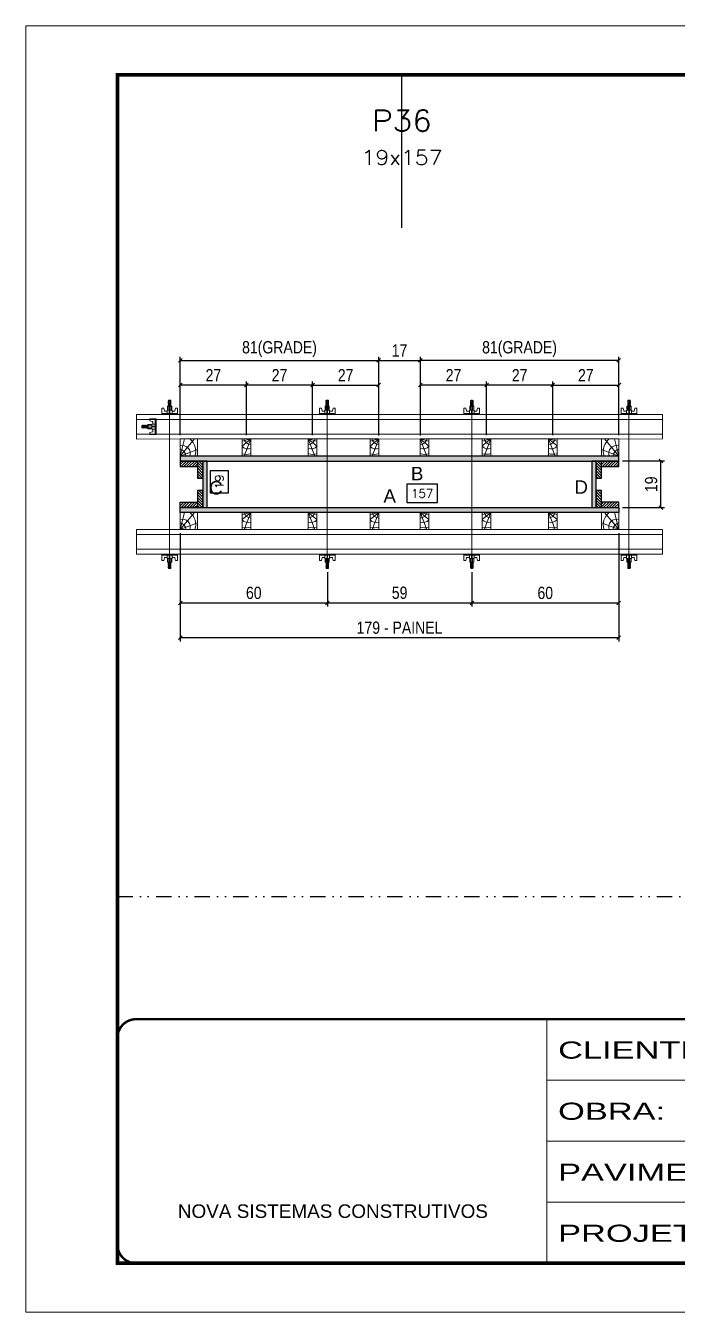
# Model space of a CAD drawing. Extents: x 14400 to 24104, y -21631 to 6985.
# Drawn here: x 14413 to 14946, y -3254 to -2204 of the extents above; entities that cross this region are included whole.
import ezdxf
from ezdxf.enums import TextEntityAlignment as Align

# ---------------------------------------------------------------- set-up
doc = ezdxf.new("R2010")
doc.units = 0
for name, pattern in [('CONTINUO', [0]), ('DASHED', [0.75, 0.5, -0.25]), ('DIVIDE2', [0.625, 0.25, -0.125, 0, -0.125, 0, -0.125]), ('HIDDEN', [0.375, 0.25, -0.125])]:
    doc.linetypes.add(name, pattern=pattern)
for name, color, linetype in [('CHAPA', 1, 'Continuous'), ('COTA', 241, 'Continuous'), ('MEIO_PONT', 93, 'Continuous'), ('Nível', 160, 'Continuous'), ('SARRAFO', 251, 'Continuous'), ('Texto de Titulo', 7, 'Continuous'), ('Texto Qtd Sarr', 242, 'Continuous'), ('TEXTO_GERAL', 7, 'Continuous')]:
    doc.layers.add(name, color=color, linetype=linetype)
for name, color, linetype, lineweight in [('Folhas', 255, 'Continuous', 9), ('Hachura', 251, 'Continuous', 9), ('Madeira', 126, 'Continuous', 18), ('Perfil Metálico', 224, 'Continuous', 18), ('SARRAFO DE PRESSAO', 251, 'DASHED', 9), ('Texto Seção', 7, 'Continuous', 15)]:
    doc.layers.add(name, color=color, linetype=linetype, lineweight=lineweight)
doc.styles.add('ARIAL', font='arial.ttf')
doc.styles.add('COTA TECNICA 2X', font='techl___.ttf', dxfattribs={"height": 10})
doc.styles.add('ROMANS', font='romans.shx')
doc.styles.add('Tecnologia', font='')
doc.styles.get('Tecnologia').set_extended_font_data('Forgotten Futurist')
doc.dimstyles.new('SECAO PILAR', dxfattribs={"dimtxt": 10, "dimasz": 3, "dimexe": 3, "dimexo": 3, "dimgap": 3, "dimtad": 1, "dimdec": 1, "dimlfac": 0.5, "dimzin": 12, "dimdsep": 46, "dimtxsty": 'COTA TECNICA 2X', "dimblk1": 'OBLIQUE', "dimblk2": 'OBLIQUE', "dimsah": 1, "dimcen": 0.9, "dimclrd": 256, "dimclre": 256, "dimclrt": 256, "dimadec": 1, "dimazin": 3, "dimtfac": 1, "dimtdec": 1, "dimtmove": 0, "dimatfit": 3, "dimfxl": 1, "dimtolj": 1, "dimtzin": 12, "dimarcsym": 0})
doc.dimstyles.new('SECÇÃO 2', dxfattribs={"dimtxt": 7, "dimasz": 6, "dimexe": 0.18, "dimexo": 2, "dimgap": -4, "dimtad": 3, "dimdec": 1, "dimlfac": 0.5, "dimzin": 12, "dimdsep": 46, "dimtxsty": 'ROMANS', "dimblk": 'ARCHTICK', "dimcen": 0.09, "dimse1": 1, "dimse2": 1, "dimsd1": 1, "dimsd2": 1, "dimclrd": 180, "dimclre": 5, "dimclrt": 1, "dimadec": 0, "dimazin": 3, "dimtfac": 1, "dimtdec": 1, "dimtofl": 0, "dimtmove": 0, "dimatfit": 3, "dimldrblk": 'ARCHTICK', "dimfxl": 1, "dimtolj": 1, "dimtzin": 0, "dimarcsym": 0})
pattern_1 = [(225, (5415.7353, -25488.5337), (1.12253202, -1.12253202), [])]

# ---------------------------------------------------------------- blocks, each defined once
blk = doc.blocks.new('9999999999')
at = {"color": 30, "linetype": 'CONTINUO'}
for p, q in [((98564.6, 34230.2), (98564.6, 34429.4)), ((98564.6, 34379.6), (99584, 34379.6)), ((98564.6, 34329.8), (99488, 34329.8)), ((98564.6, 34280), (99488, 34280))]:
    blk.add_line(p, q, dxfattribs=at)
at = {"color": 30, "linetype": 'CONTINUO', "const_width": 2}
blk.add_lwpolyline([(99584, 34230.2), (99584, 34414.4, 0.414214), (99569, 34429.4), (98229, 34429.4, 0.414214), (98214, 34414.4), (98214, 34245.2, 0.414214), (98229, 34230.2), (99584, 34230.2)], format="xyb", dxfattribs=at)
at = {"layer": 'Folhas'}
blk.add_lwpolyline([(98139, 34190.2), (99624, 34190.2), (99624, 35240.2), (98139, 35240.2)], close=True, dxfattribs=at)
at = {"layer": 'Folhas', "color": 30, "const_width": 3}
blk.add_lwpolyline([(98214, 34230.2), (99584, 34230.2), (99584, 35200.2), (98214, 35200.2)], close=True, dxfattribs=at)
at = {"color": 7, "linetype": 'Continuous', "ltscale": 5, "style": 'ARIAL'}
blk.add_text('NOVA SISTEMAS CONSTRUTIVOS', height=11.059, dxfattribs=at).set_placement((98263.2, 34267.2))
at = {"layer": 'Folhas', "color": 7, "style": 'Tecnologia', "width": 1.5}
for s, p in [('CLIENTE:', (98573.7, 34397.2)), ('OBRA:', (98573.7, 34347.3)), ('PAVIMENTO:', (98573.7, 34297.5)), ('PROJETO:', (98573.7, 34247.7))]:
    blk.add_text(s, height=14, dxfattribs=at).set_placement(p)
blk = doc.blocks.new('*D1389')
at = {"layer": 'COTA', "color": 180, "lineweight": -2, "transparency": 16777216}
for p, q in [((14579.1, -2567.1), (14564.1, -2567.1)), ((14564.1, -2567.1), (14564.1, -2585.1)), ((14579.1, -2585.1), (14579.1, -2567.1)), ((14564.1, -2585.1), (14579.1, -2585.1))]:
    blk.add_line(p, q, dxfattribs=at)
at = {"layer": 'Defpoints', "color": 0, "transparency": 16777216}
for p in [(14579, -2559.1), (14579, -2597.1), (14583.1, -2597.1)]:
    blk.add_point(p, dxfattribs=at)
at = {"layer": 'COTA', "color": 1, "transparency": 16777216, "insert": (14571.6, -2576.1), "char_height": 7, "attachment_point": 5, "rotation": 90, "style": 'ROMANS'}
blk.add_mtext('\\A1;19', dxfattribs=at)
blk = doc.blocks.new('_ArchTick')
at = {"color": 0, "linetype": 'ByBlock', "const_width": 0.15}
blk.add_lwpolyline([(-0.5, -0.5), (0.5, 0.5)], dxfattribs=at)
blk = doc.blocks.new('*D1390')
at = {"layer": 'COTA', "color": 180, "lineweight": -2, "transparency": 16777216}
for p, q in [((14749.7, -2578.1), (14724.7, -2578.1)), ((14724.7, -2578.1), (14724.7, -2593.1)), ((14749.7, -2593.1), (14749.7, -2578.1)), ((14724.7, -2593.1), (14749.7, -2593.1))]:
    blk.add_line(p, q, dxfattribs=at)
at = {"layer": 'Defpoints', "color": 0, "transparency": 16777216}
for p in [(14561.7, -2597.1), (14875.7, -2597.1), (14875.7, -2597.1)]:
    blk.add_point(p, dxfattribs=at)
at = {"layer": 'COTA', "color": 1, "transparency": 16777216, "insert": (14737.2, -2585.6), "char_height": 7, "attachment_point": 5, "style": 'ROMANS'}
blk.add_mtext('\\A1;157', dxfattribs=at)
blk = doc.blocks.new('_Oblique')
at = {"color": 0, "linetype": 'ByBlock', "lineweight": -2}
blk.add_line((-0.5, -0.5), (0.5, 0.5), dxfattribs=at)
blk = doc.blocks.new('*D1391')
at = {"layer": 'COTA', "lineweight": -2, "transparency": 16777216}
for p, q in [((14539.7, -2618.1), (14539.7, -2706.3)), ((14897.7, -2618.1), (14897.7, -2706.3)), ((14539.7, -2703.3), (14897.7, -2703.3))]:
    blk.add_line(p, q, dxfattribs=at)
at = {"layer": 'Defpoints', "color": 0, "transparency": 16777216}
for p in [(14539.7, -2615.1), (14897.7, -2615.1), (14897.7, -2703.3)]:
    blk.add_point(p, dxfattribs=at)
at = {"layer": 'COTA', "lineweight": -2, "transparency": 16777216, "xscale": 3, "yscale": 3, "zscale": 3, "rotation": 180}
blk.add_blockref('_Oblique', (14539.7, -2703.3), dxfattribs=at)
at = {"layer": 'COTA', "lineweight": -2, "transparency": 16777216, "xscale": 3, "yscale": 3, "zscale": 3}
blk.add_blockref('_Oblique', (14897.7, -2703.3), dxfattribs=at)
at = {"layer": 'COTA', "transparency": 16777216, "insert": (14718.7, -2695.2), "char_height": 10, "attachment_point": 5, "style": 'COTA TECNICA 2X'}
blk.add_mtext('\\A1;179 - PAINEL', dxfattribs=at)
blk = doc.blocks.new('*D1392')
at = {"layer": 'COTA', "lineweight": -2, "transparency": 16777216}
for p, q in [((14539.7, -2618.1), (14539.7, -2677.9)), ((14659.8, -2649.9), (14659.8, -2677.9)), ((14539.7, -2674.9), (14659.8, -2674.9))]:
    blk.add_line(p, q, dxfattribs=at)
at = {"layer": 'Defpoints', "color": 0, "transparency": 16777216}
for p in [(14539.7, -2615.1), (14659.8, -2646.9), (14659.8, -2674.9)]:
    blk.add_point(p, dxfattribs=at)
at = {"layer": 'COTA', "lineweight": -2, "transparency": 16777216, "xscale": 3, "yscale": 3, "zscale": 3, "rotation": 180}
blk.add_blockref('_Oblique', (14539.7, -2674.9), dxfattribs=at)
at = {"layer": 'COTA', "lineweight": -2, "transparency": 16777216, "xscale": 3, "yscale": 3, "zscale": 3}
blk.add_blockref('_Oblique', (14659.8, -2674.9), dxfattribs=at)
at = {"layer": 'COTA', "transparency": 16777216, "insert": (14599.7, -2666.8), "char_height": 10, "attachment_point": 5, "style": 'COTA TECNICA 2X'}
blk.add_mtext('\\A1;60', dxfattribs=at)
blk = doc.blocks.new('*D1393')
at = {"layer": 'COTA', "lineweight": -2, "transparency": 16777216}
for p, q in [((14897.7, -2618.1), (14897.7, -2677.9)), ((14777.8, -2649.9), (14777.8, -2677.9)), ((14777.8, -2674.9), (14897.7, -2674.9))]:
    blk.add_line(p, q, dxfattribs=at)
at = {"layer": 'Defpoints', "color": 0, "transparency": 16777216}
for p in [(14897.7, -2615.1), (14777.8, -2646.9), (14897.7, -2674.9)]:
    blk.add_point(p, dxfattribs=at)
at = {"layer": 'COTA', "lineweight": -2, "transparency": 16777216, "xscale": 3, "yscale": 3, "zscale": 3, "rotation": 180}
blk.add_blockref('_Oblique', (14777.8, -2674.9), dxfattribs=at)
at = {"layer": 'COTA', "lineweight": -2, "transparency": 16777216, "xscale": 3, "yscale": 3, "zscale": 3}
blk.add_blockref('_Oblique', (14897.7, -2674.9), dxfattribs=at)
at = {"layer": 'COTA', "transparency": 16777216, "insert": (14837.7, -2666.8), "char_height": 10, "attachment_point": 5, "style": 'COTA TECNICA 2X'}
blk.add_mtext('\\A1;60', dxfattribs=at)
blk = doc.blocks.new('C')
at = {"layer": 'Hachura', "color": 0}
for p, q in [((0, 3.22), (0, -3.22)), ((0.45, 3.22), (0, 3.22)), ((0.46, 3.16), (0, 3.16)), ((0.46, 3.05), (0, 3.05)), ((0.46, 2.88), (0, 2.88)), ((0, 2.75), (0, -1.16)), ((0.46, 2.65), (0, 2.65)), ((0.46, 2.23), (0, 2.23)), ((0.46, 1.51), (0, 1.51)), ((0.39, 0.49), (0.17, 0.49)), ((0.45, -3.23), (0.45, 3.22)), ((0.45, 3.22), (2.58, 3.22)), ((1.74, 0.97), (0.45, 0.97)), ((1.45, 0.1), (0.45, 0.1)), ((1.35, 1.94), (1.35, 0.96)), ((2.58, 2.39), (1.47, 2.09)), ((1.74, -0.97), (1.74, 0.97)), ((1.74, 0.97), (1.74, 0.84)), ((1.74, 0.97), (1.74, 0.84)), ((1.74, 0.84), (3.35, 0.84)), ((3.35, 0.45), (1.74, 0.45)), ((2.58, 3.22), (2.58, 2.39)), ((3.32, 0.84), (3.32, -0.84)), ((3.35, 0.84), (3.35, -0.84)), ((3.68, 0.45), (3.35, 0.45)), ((3.84, -0.52), (3.35, 0.45)), ((3.35, 0.06), (3.67, -0.57)), ((3.68, 0.45), (4.16, -0.52)), ((3.72, 0.5), (4.25, -0.57)), ((4.37, -0.55), (3.83, 0.53)), ((4.15, 0.45), (3.93, 0.45)), ((4.42, -0.52), (3.93, 0.45)), ((4.15, 0.45), (4.26, 0.45)), ((4.26, 0.45), (4.74, -0.52)), ((4.3, 0.5), (4.83, -0.57)), ((4.95, -0.55), (4.41, 0.53)), ((4.51, 0.45), (4.84, 0.45)), ((5, -0.52), (4.51, 0.45)), ((4.84, 0.45), (5.32, -0.52)), ((4.88, 0.5), (5.41, -0.57)), ((5.53, -0.55), (4.99, 0.53)), ((5.58, -0.52), (5.09, 0.45)), ((5.42, 0.45), (5.09, 0.45)), ((5.58, -0.52), (5.09, 0.45)), ((5.42, 0.45), (5.74, -0.19)), ((5.46, 0.5), (5.74, -0.07)), ((5.74, 0.19), (5.57, 0.53)), ((5.74, 0.32), (5.68, 0.45)), ((5.68, 0.45), (5.74, 0.45)), ((5.74, 0.45), (5.9, 0.29)), ((5.74, 0.45), (5.74, -0.52)), ((5.9, -0.36), (5.9, 0.29)), ((0.45, 0), (0, 0)), ((0.46, -1.52), (0, -1.52)), ((0.46, -2.23), (0, -2.23)), ((0.46, -2.65), (0, -2.65)), ((0.46, -2.88), (0, -2.88)), ((0.46, -3.05), (0, -3.05)), ((0.46, -3.16), (0, -3.16)), ((0, -3.22), (2.57, -3.22)), ((0.08, -0.48), (0.29, -0.48)), ((0.29, -0.48), (0.4, -0.48)), ((0.45, 0), (0.45, -0.97)), ((0.45, -0.16), (1.45, -0.16)), ((0.45, -0.65), (0.45, -0.32)), ((0.45, -3.23), (0.45, -0.65)), ((0.45, -0.97), (1.74, -0.97)), ((1.35, -1.94), (1.35, -0.97)), ((2.58, -2.39), (1.47, -2.1)), ((3.35, -0.32), (1.74, -0.32)), ((3.35, -0.84), (1.74, -0.84)), ((2.58, -3.23), (2.58, -2.39)), ((3.35, -0.07), (3.58, -0.52)), ((3.35, -0.52), (3.58, -0.52)), ((3.84, -0.52), (4.16, -0.52)), ((4.42, -0.52), (4.74, -0.52)), ((4.63, -0.52), (4.74, -0.52)), ((5, -0.52), (5.32, -0.52)), ((5.58, -0.52), (5.74, -0.52)), ((5.74, -0.52), (5.9, -0.36)), ((5.74, -0.52), (5.74, -0.52))]:
    blk.add_line(p, q, dxfattribs=at)
for centre, radius, start, end in [((1.52, 1.94), 0.161, 104.7436, 180), ((1.44, -0.03), 0.129, 272.695, 87.305), ((3.81, 0.39), 0.143, 25.5688, 154.4312), ((4.39, 0.39), 0.143, 25.5688, 154.4312), ((4.97, 0.39), 0.143, 25.5688, 154.4312), ((5.55, 0.39), 0.143, 25.5688, 154.4312), ((0.17, -0.37), 0.174, 221.744, 317.8592), ((1.52, -1.94), 0.161, 180, 255.2564), ((3.71, -0.4), 0.174, 222.1408, 318.256), ((4.29, -0.4), 0.174, 222.1408, 318.256), ((4.87, -0.4), 0.174, 222.1408, 318.256), ((5.45, -0.4), 0.174, 222.1408, 318.256), ((5.61, -0.4), 0.174, 317.8592, 318.256)]:
    blk.add_arc(centre, radius, start, end, dxfattribs=at)
blk = doc.blocks.new('*D1383')
at = {"layer": 'COTA', "lineweight": -2, "transparency": 16777216}
for p, q in [((14659.8, -2649.9), (14659.8, -2677.9)), ((14777.8, -2649.9), (14777.8, -2677.9)), ((14659.8, -2674.9), (14777.8, -2674.9))]:
    blk.add_line(p, q, dxfattribs=at)
at = {"layer": 'Defpoints', "color": 0, "transparency": 16777216}
for p in [(14659.8, -2646.9), (14777.8, -2646.9), (14777.8, -2674.9)]:
    blk.add_point(p, dxfattribs=at)
at = {"layer": 'COTA', "lineweight": -2, "transparency": 16777216, "xscale": 3, "yscale": 3, "zscale": 3, "rotation": 180}
blk.add_blockref('_Oblique', (14659.8, -2674.9), dxfattribs=at)
at = {"layer": 'COTA', "lineweight": -2, "transparency": 16777216, "xscale": 3, "yscale": 3, "zscale": 3}
blk.add_blockref('_Oblique', (14777.8, -2674.9), dxfattribs=at)
at = {"layer": 'COTA', "transparency": 16777216, "insert": (14718.8, -2666.7), "char_height": 10, "attachment_point": 5, "style": 'COTA TECNICA 2X'}
blk.add_mtext('\\A1;59', dxfattribs=at)
blk = doc.blocks.new('*D1384')
at = {"layer": 'COTA', "lineweight": -2, "transparency": 16777216}
for p, q in [((14735.7, -2538.1), (14735.7, -2474)), ((14897.7, -2477), (14735.7, -2477)), ((14897.7, -2538.1), (14897.7, -2474))]:
    blk.add_line(p, q, dxfattribs=at)
at = {"layer": 'Defpoints', "color": 0, "transparency": 16777216}
for p in [(14735.7, -2477), (14735.7, -2541.1), (14897.7, -2541.1)]:
    blk.add_point(p, dxfattribs=at)
at = {"layer": 'COTA', "lineweight": -2, "transparency": 16777216, "xscale": 3, "yscale": 3, "zscale": 3, "rotation": 180}
blk.add_blockref('_Oblique', (14735.7, -2477), dxfattribs=at)
at = {"layer": 'COTA', "lineweight": -2, "transparency": 16777216, "xscale": 3, "yscale": 3, "zscale": 3}
blk.add_blockref('_Oblique', (14897.7, -2477), dxfattribs=at)
at = {"layer": 'COTA', "transparency": 16777216, "insert": (14816.7, -2467.8), "char_height": 10, "attachment_point": 5, "style": 'COTA TECNICA 2X'}
blk.add_mtext('\\A1;81(GRADE)', dxfattribs=at)
blk = doc.blocks.new('*D1385')
at = {"layer": 'COTA', "lineweight": -2, "transparency": 16777216}
for p, q in [((14900.7, -2559.1), (14935.2, -2559.1)), ((14932.2, -2597.1), (14932.2, -2559.1)), ((14900.7, -2597.1), (14935.2, -2597.1))]:
    blk.add_line(p, q, dxfattribs=at)
at = {"layer": 'Defpoints', "color": 0, "transparency": 16777216}
for p in [(14897.7, -2559.1), (14932.2, -2559.1), (14897.7, -2597.1)]:
    blk.add_point(p, dxfattribs=at)
at = {"layer": 'COTA', "lineweight": -2, "transparency": 16777216, "xscale": 3, "yscale": 3, "zscale": 3}
for p, rotation in [((14932.2, -2559.1), 90), ((14932.2, -2597.1), 270)]:
    blk.add_blockref('_Oblique', p, dxfattribs=dict(at, rotation=rotation))
at = {"layer": 'COTA', "transparency": 16777216, "insert": (14924.2, -2578.1), "char_height": 10, "attachment_point": 5, "rotation": 90, "style": 'COTA TECNICA 2X'}
blk.add_mtext('\\A1;19', dxfattribs=at)
blk = doc.blocks.new('PONTALETE')
at = {"layer": 'Madeira'}
for q in [(2.71, 7), (7, 5.76), (7, 1.74)]:
    blk.add_line((0, 0), q, dxfattribs=at)
blk.add_lwpolyline([(0, 0), (7, 0), (7, 7), (0, 7)], close=True, dxfattribs=at)
for centre, radius, start, end in [((2.04, 0.06), 6.23, 37.2818, 109.0913), ((1.09, 0.9), 3.19, 343.603, 109.9847), ((-0.21, -0.78), 3.09, 14.6322, 86.0383)]:
    blk.add_arc(centre, radius, start, end, dxfattribs=at)
blk = doc.blocks.new('titulo1')
at = {"layer": 'Defpoints', "color": 252, "linetype": 'HIDDEN', "ltscale": 2}
blk.add_line((0, 0), (0, 125), dxfattribs=at)
at = {"layer": 'Defpoints', "style": 'ROMANS', "oblique": 15}
blk.add_attdef('FOLHA', text='', height=10, dxfattribs=at).set_placement((0, 15.6), align=Align.MIDDLE_CENTER)
at = {"layer": 'Texto Qtd Sarr', "color": 3, "style": 'ROMANS', "oblique": 15}
for tag, height, p in [('TITULO', 17, (0, 71.4)), ('SEÇÃO', 12, (0, 41.5))]:
    blk.add_attdef(tag, text='', height=height, dxfattribs=at).set_placement(p, align=Align.MIDDLE_CENTER)
blk = doc.blocks.new('MEIO PONTALETE')
at = {"layer": 'Madeira'}
for q in [(2.71, 7), (3.5, 2.88), (3.5, 0.87)]:
    blk.add_line((0, 0), q, dxfattribs=at)
blk.add_lwpolyline([(0, 0), (3.5, 0), (3.5, 7), (0, 7)], close=True, dxfattribs=at)
for centre, radius, start, end in [((2.04, 0.06), 6.23, 76.4499, 109.0913), ((1.09, 0.9), 3.19, 40.9063, 109.9847), ((-0.21, -0.78), 3.09, 14.6322, 86.0383)]:
    blk.add_arc(centre, radius, start, end, dxfattribs=at)
blk = doc.blocks.new('*D1386')
at = {"layer": 'COTA', "lineweight": -2, "transparency": 16777216}
for p, q in [((14593.7, -2538.1), (14593.7, -2494.2)), ((14647.7, -2497.2), (14593.7, -2497.2)), ((14647.7, -2538.1), (14647.7, -2494.2))]:
    blk.add_line(p, q, dxfattribs=at)
at = {"layer": 'Defpoints', "color": 0, "transparency": 16777216}
for p in [(14593.7, -2497.2), (14593.7, -2541.1), (14647.7, -2541.1)]:
    blk.add_point(p, dxfattribs=at)
at = {"layer": 'COTA', "lineweight": -2, "transparency": 16777216, "xscale": 3, "yscale": 3, "zscale": 3, "rotation": 180}
blk.add_blockref('_Oblique', (14593.7, -2497.2), dxfattribs=at)
at = {"layer": 'COTA', "lineweight": -2, "transparency": 16777216, "xscale": 3, "yscale": 3, "zscale": 3}
blk.add_blockref('_Oblique', (14647.7, -2497.2), dxfattribs=at)
at = {"layer": 'COTA', "transparency": 16777216, "insert": (14620.7, -2489.1), "char_height": 10, "attachment_point": 5, "style": 'COTA TECNICA 2X'}
blk.add_mtext('\\A1;27', dxfattribs=at)
blk = doc.blocks.new('*D1387')
at = {"layer": 'COTA', "lineweight": -2, "transparency": 16777216}
for p, q in [((14539.7, -2538.1), (14539.7, -2494.2)), ((14593.7, -2497.2), (14539.7, -2497.2)), ((14593.7, -2538.1), (14593.7, -2494.2))]:
    blk.add_line(p, q, dxfattribs=at)
at = {"layer": 'Defpoints', "color": 0, "transparency": 16777216}
for p in [(14539.7, -2497.2), (14539.7, -2541.1), (14593.7, -2541.1)]:
    blk.add_point(p, dxfattribs=at)
at = {"layer": 'COTA', "lineweight": -2, "transparency": 16777216, "xscale": 3, "yscale": 3, "zscale": 3, "rotation": 180}
blk.add_blockref('_Oblique', (14539.7, -2497.2), dxfattribs=at)
at = {"layer": 'COTA', "lineweight": -2, "transparency": 16777216, "xscale": 3, "yscale": 3, "zscale": 3}
blk.add_blockref('_Oblique', (14593.7, -2497.2), dxfattribs=at)
at = {"layer": 'COTA', "transparency": 16777216, "insert": (14566.7, -2489.1), "char_height": 10, "attachment_point": 5, "style": 'COTA TECNICA 2X'}
blk.add_mtext('\\A1;27', dxfattribs=at)
blk = doc.blocks.new('*D1388')
at = {"layer": 'COTA', "lineweight": -2, "transparency": 16777216}
for p, q in [((14539.7, -2538.1), (14539.7, -2474)), ((14539.7, -2477), (14701.7, -2477)), ((14701.7, -2538.1), (14701.7, -2474))]:
    blk.add_line(p, q, dxfattribs=at)
at = {"layer": 'Defpoints', "color": 0, "transparency": 16777216}
for p in [(14701.7, -2477), (14539.7, -2541.1), (14701.7, -2541.1)]:
    blk.add_point(p, dxfattribs=at)
at = {"layer": 'COTA', "lineweight": -2, "transparency": 16777216, "xscale": 3, "yscale": 3, "zscale": 3, "rotation": 180}
blk.add_blockref('_Oblique', (14539.7, -2477), dxfattribs=at)
at = {"layer": 'COTA', "lineweight": -2, "transparency": 16777216, "xscale": 3, "yscale": 3, "zscale": 3}
blk.add_blockref('_Oblique', (14701.7, -2477), dxfattribs=at)
at = {"layer": 'COTA', "transparency": 16777216, "insert": (14620.7, -2467.8), "char_height": 10, "attachment_point": 5, "style": 'COTA TECNICA 2X'}
blk.add_mtext('\\A1;81(GRADE)', dxfattribs=at)
blk = doc.blocks.new('*D1410')
at = {"layer": 'COTA', "lineweight": -2, "transparency": 16777216}
for p, q in [((14701.7, -2538.1), (14701.7, -2474)), ((14701.7, -2477), (14735.7, -2477)), ((14735.7, -2538.2), (14735.7, -2474))]:
    blk.add_line(p, q, dxfattribs=at)
at = {"layer": 'Defpoints', "color": 0, "transparency": 16777216}
for p in [(14735.7, -2477), (14701.7, -2541.1), (14735.7, -2541.2)]:
    blk.add_point(p, dxfattribs=at)
at = {"layer": 'COTA', "lineweight": -2, "transparency": 16777216, "xscale": 3, "yscale": 3, "zscale": 3, "rotation": 180}
blk.add_blockref('_Oblique', (14701.7, -2477), dxfattribs=at)
at = {"layer": 'COTA', "lineweight": -2, "transparency": 16777216, "xscale": 3, "yscale": 3, "zscale": 3}
blk.add_blockref('_Oblique', (14735.7, -2477), dxfattribs=at)
at = {"layer": 'COTA', "transparency": 16777216, "insert": (14718.7, -2468.9), "char_height": 10, "attachment_point": 5, "style": 'COTA TECNICA 2X'}
blk.add_mtext('\\A1;17', dxfattribs=at)
blk = doc.blocks.new('*D1411')
at = {"layer": 'COTA', "lineweight": -2, "transparency": 16777216}
for p, q in [((14647.7, -2538.1), (14647.7, -2494.2)), ((14647.7, -2497.2), (14701.7, -2497.2)), ((14701.7, -2538.2), (14701.7, -2494.2))]:
    blk.add_line(p, q, dxfattribs=at)
at = {"layer": 'Defpoints', "color": 0, "transparency": 16777216}
for p in [(14701.7, -2497.2), (14647.7, -2541.1), (14701.7, -2541.2)]:
    blk.add_point(p, dxfattribs=at)
at = {"layer": 'COTA', "lineweight": -2, "transparency": 16777216, "xscale": 3, "yscale": 3, "zscale": 3, "rotation": 180}
blk.add_blockref('_Oblique', (14647.7, -2497.2), dxfattribs=at)
at = {"layer": 'COTA', "lineweight": -2, "transparency": 16777216, "xscale": 3, "yscale": 3, "zscale": 3}
blk.add_blockref('_Oblique', (14701.7, -2497.2), dxfattribs=at)
at = {"layer": 'COTA', "transparency": 16777216, "insert": (14674.7, -2489.1), "char_height": 10, "attachment_point": 5, "style": 'COTA TECNICA 2X'}
blk.add_mtext('\\A1;27', dxfattribs=at)
blk = doc.blocks.new('*D1394')
at = {"layer": 'COTA', "lineweight": -2, "transparency": 16777216}
for p, q in [((14789.8, -2538.1), (14789.8, -2494.2)), ((14843.8, -2497.2), (14789.8, -2497.2)), ((14843.8, -2538.1), (14843.8, -2494.2))]:
    blk.add_line(p, q, dxfattribs=at)
at = {"layer": 'Defpoints', "color": 0, "transparency": 16777216}
for p in [(14789.8, -2497.2), (14789.8, -2541.1), (14843.8, -2541.1)]:
    blk.add_point(p, dxfattribs=at)
at = {"layer": 'COTA', "lineweight": -2, "transparency": 16777216, "xscale": 3, "yscale": 3, "zscale": 3, "rotation": 180}
blk.add_blockref('_Oblique', (14789.8, -2497.2), dxfattribs=at)
at = {"layer": 'COTA', "lineweight": -2, "transparency": 16777216, "xscale": 3, "yscale": 3, "zscale": 3}
blk.add_blockref('_Oblique', (14843.8, -2497.2), dxfattribs=at)
at = {"layer": 'COTA', "transparency": 16777216, "insert": (14816.8, -2489.1), "char_height": 10, "attachment_point": 5, "style": 'COTA TECNICA 2X'}
blk.add_mtext('\\A1;27', dxfattribs=at)
blk = doc.blocks.new('*D1395')
at = {"layer": 'COTA', "lineweight": -2, "transparency": 16777216}
for p, q in [((14735.8, -2538.1), (14735.8, -2494.2)), ((14789.8, -2497.2), (14735.8, -2497.2)), ((14789.8, -2538.1), (14789.8, -2494.2))]:
    blk.add_line(p, q, dxfattribs=at)
at = {"layer": 'Defpoints', "color": 0, "transparency": 16777216}
for p in [(14735.8, -2497.2), (14735.8, -2541.1), (14789.8, -2541.1)]:
    blk.add_point(p, dxfattribs=at)
at = {"layer": 'COTA', "lineweight": -2, "transparency": 16777216, "xscale": 3, "yscale": 3, "zscale": 3, "rotation": 180}
blk.add_blockref('_Oblique', (14735.8, -2497.2), dxfattribs=at)
at = {"layer": 'COTA', "lineweight": -2, "transparency": 16777216, "xscale": 3, "yscale": 3, "zscale": 3}
blk.add_blockref('_Oblique', (14789.8, -2497.2), dxfattribs=at)
at = {"layer": 'COTA', "transparency": 16777216, "insert": (14762.8, -2489.1), "char_height": 10, "attachment_point": 5, "style": 'COTA TECNICA 2X'}
blk.add_mtext('\\A1;27', dxfattribs=at)
blk = doc.blocks.new('*D1412')
at = {"layer": 'COTA', "lineweight": -2, "transparency": 16777216}
for p, q in [((14843.8, -2538.1), (14843.8, -2494.2)), ((14843.8, -2497.2), (14897.8, -2497.2)), ((14897.8, -2538.1), (14897.8, -2494.2))]:
    blk.add_line(p, q, dxfattribs=at)
at = {"layer": 'Defpoints', "color": 0, "transparency": 16777216}
for p in [(14897.8, -2497.2), (14843.8, -2541.1), (14897.8, -2541.1)]:
    blk.add_point(p, dxfattribs=at)
at = {"layer": 'COTA', "lineweight": -2, "transparency": 16777216, "xscale": 3, "yscale": 3, "zscale": 3, "rotation": 180}
blk.add_blockref('_Oblique', (14843.8, -2497.2), dxfattribs=at)
at = {"layer": 'COTA', "lineweight": -2, "transparency": 16777216, "xscale": 3, "yscale": 3, "zscale": 3}
blk.add_blockref('_Oblique', (14897.8, -2497.2), dxfattribs=at)
at = {"layer": 'COTA', "transparency": 16777216, "insert": (14870.8, -2489.1), "char_height": 10, "attachment_point": 5, "style": 'COTA TECNICA 2X'}
blk.add_mtext('\\A1;27', dxfattribs=at)

msp = doc.modelspace()

# ---------------------------------------------------------------- hatches: boundary and pattern name
at = {"layer": 'Hachura'}
h = msp.add_hatch(color=256, dxfattribs=at)
h.dxf.hatch_style = 1
h.paths.add_polyline_path([(14897.69, -2559.13), (14897.69, -2555.13), (14539.69, -2555.13), (14539.69, -2559.13)])
h = msp.add_hatch(dxfattribs=at)
h.set_pattern_fill('ANSI31', color=256, scale=0.5, angle=180, style=0)
h.set_pattern_definition(pattern_1)
h.paths.add_polyline_path([(14553.69, -2559.13), (14553.69, -2563.53), (14539.69, -2563.53), (14539.69, -2559.13)])
h = msp.add_hatch(dxfattribs=at)
h.set_pattern_fill('ANSI31', color=256, scale=0.5, angle=270, style=0)
h.set_pattern_definition([(315, (37449.4953, -12062.0774), (1.12253202, 1.12253202), [])])
h.paths.add_polyline_path([(14558.09, -2573.13), (14553.69, -2573.13), (14553.69, -2559.13), (14558.09, -2559.13)])
h = msp.add_hatch(color=256, dxfattribs=at)
h.dxf.hatch_style = 1
h.paths.add_polyline_path([(14558.09, -2597.13), (14561.69, -2597.13), (14561.69, -2559.13), (14558.09, -2559.13)])
h = msp.add_hatch(color=256, dxfattribs=at)
h.dxf.hatch_style = 1
h.paths.add_polyline_path([(14875.69, -2597.13), (14879.29, -2597.13), (14879.29, -2559.13), (14875.69, -2559.13)])
h = msp.add_hatch(dxfattribs=at)
h.set_pattern_fill('ANSI31', color=256, scale=0.5, angle=270, style=0)
h.set_pattern_definition([(315, (37775.0953, -12062.0774), (1.12253202, 1.12253202), [])])
h.paths.add_polyline_path([(14883.69, -2573.13), (14879.29, -2573.13), (14879.29, -2559.13), (14883.69, -2559.13)])
h = msp.add_hatch(dxfattribs=at)
h.set_pattern_fill('ANSI31', color=256, scale=0.5, angle=180, style=0)
h.set_pattern_definition([(225, (5759.7353, -25488.5337), (1.12253202, -1.12253202), [])])
h.paths.add_polyline_path([(14897.69, -2559.13), (14897.69, -2563.53), (14883.69, -2563.53), (14883.69, -2559.13)])
h = msp.add_hatch(dxfattribs=at)
h.set_pattern_fill('ANSI31', color=256, scale=0.5, angle=180, style=0)
h.set_pattern_definition(pattern_1)
h.paths.add_polyline_path([(14553.69, -2597.13), (14553.69, -2592.73), (14539.69, -2592.73), (14539.69, -2597.13)])
h = msp.add_hatch(dxfattribs=at)
h.set_pattern_fill('ANSI31', color=256, scale=0.5, angle=270, style=0)
h.set_pattern_definition([(315, (37449.4953, -12086.0774), (1.12253202, 1.12253202), [])])
h.paths.add_polyline_path([(14558.09, -2597.13), (14553.69, -2597.13), (14553.69, -2583.13), (14558.09, -2583.13)])
h = msp.add_hatch(dxfattribs=at)
h.set_pattern_fill('ANSI31', color=256, scale=0.5, angle=270, style=0)
h.set_pattern_definition([(315, (37775.0953, -12086.0774), (1.12253202, 1.12253202), [])])
h.paths.add_polyline_path([(14883.69, -2597.13), (14879.29, -2597.13), (14879.29, -2583.13), (14883.69, -2583.13)])
h = msp.add_hatch(dxfattribs=at)
h.set_pattern_fill('ANSI31', color=256, scale=0.5, angle=180, style=0)
h.set_pattern_definition([(225, (5394.7353, -25488.5337), (1.12253202, -1.12253202), [])])
h.paths.add_polyline_path([(14883.69, -2597.13), (14883.69, -2592.73), (14897.69, -2592.73), (14897.69, -2597.13)])
h = msp.add_hatch(color=256, dxfattribs=at)
h.dxf.hatch_style = 1
h.paths.add_polyline_path([(14897.69, -2597.13), (14897.69, -2601.13), (14539.69, -2601.13), (14539.69, -2597.13)])

# ---------------------------------------------------------------- linework, layer by layer
at = {"layer": 'CHAPA'}
for points in [[(14897.69, -2559.13), (14897.69, -2555.13), (14539.69, -2555.13), (14539.69, -2559.13)], [(14558.09, -2597.13), (14561.69, -2597.13), (14561.69, -2559.13), (14558.09, -2559.13)], [(14875.69, -2597.13), (14879.29, -2597.13), (14879.29, -2559.13), (14875.69, -2559.13)], [(14897.69, -2597.13), (14897.69, -2601.13), (14539.69, -2601.13), (14539.69, -2597.13)]]:
    msp.add_lwpolyline(points, close=True, dxfattribs=at)
at = {"layer": 'Hachura'}
for p, q in [((14531, -2645.9), (14531, -2514.16)), ((14659.69, -2645.9), (14659.69, -2514.16)), ((14777.69, -2645.9), (14777.69, -2514.16)), ((14906.08, -2645.9), (14906.08, -2514.16))]:
    msp.add_line(p, q, dxfattribs=at)
at = {"layer": 'Madeira'}
for points in [[(14701.69, -2555.13), (14701.69, -2541.13), (14539.69, -2541.13), (14539.69, -2555.13)], [(14735.69, -2555.13), (14735.69, -2541.13), (14897.69, -2541.13), (14897.69, -2555.13)], [(14701.69, -2615.13), (14701.69, -2601.13), (14539.69, -2601.13), (14539.69, -2615.13)], [(14735.69, -2615.13), (14735.69, -2601.13), (14897.69, -2601.13), (14897.69, -2615.13)]]:
    msp.add_lwpolyline(points, close=True, dxfattribs=at)
at = {"layer": 'Nível', "color": 4, "linetype": 'DIVIDE2', "ltscale": 50}
msp.add_line((14488.47, -2914.59), (15858.47, -2914.59), dxfattribs=at)
at = {"layer": 'Perfil Metálico'}
for p, q in [((14933.41, -2525.19), (14503.97, -2525.19)), ((14933.41, -2537.19), (14503.97, -2537.19)), ((14933.41, -2619.13), (14503.97, -2619.13)), ((14933.41, -2631.13), (14503.97, -2631.13))]:
    msp.add_line(p, q, dxfattribs=at)
for points in [[(14933.41, -2541.12), (14933.41, -2521.12), (14503.97, -2521.19), (14503.97, -2541.19)], [(14503.97, -2615.13), (14503.97, -2635.13), (14933.41, -2635.07), (14933.41, -2615.07)]]:
    msp.add_lwpolyline(points, close=True, dxfattribs=at)
at = {"layer": 'SARRAFO'}
for points in [[(14553.69, -2559.13), (14539.69, -2559.13), (14539.69, -2563.53), (14553.69, -2563.53)], [(14883.69, -2563.53), (14897.69, -2563.53), (14897.69, -2559.13), (14883.69, -2559.13)], [(14553.69, -2597.13), (14539.69, -2597.13), (14539.69, -2592.73), (14553.69, -2592.73)], [(14883.69, -2597.13), (14897.69, -2597.13), (14897.69, -2592.73), (14883.69, -2592.73)]]:
    msp.add_lwpolyline(points, dxfattribs=at)
for points in [[(14553.69, -2559.13), (14553.69, -2573.13), (14558.09, -2573.13), (14558.09, -2559.13)], [(14879.29, -2559.13), (14879.29, -2573.13), (14883.69, -2573.13), (14883.69, -2559.13)], [(14553.69, -2583.13), (14553.69, -2597.13), (14558.09, -2597.13), (14558.09, -2583.13)], [(14879.29, -2583.13), (14879.29, -2597.13), (14883.69, -2597.13), (14883.69, -2583.13)]]:
    msp.add_lwpolyline(points, close=True, dxfattribs=at)

# ---------------------------------------------------------------- block references
at = {"layer": 'Hachura', "linetype": 'Continuous', "yscale": 2, "zscale": 2}
for p, xscale, rotation in [((14531.01, -2521.16), -2, 270), ((14659.68, -2521.16), 2, 90.00000000000001), ((14777.68, -2521.16), 2, 90.00000000000001), ((14906.07, -2521.16), 2, 90.00000000000001), ((14520, -2531.12), 2, 180), ((14531, -2635.1), 2, 270), ((14659.69, -2635.1), -2, 90), ((14777.69, -2635.1), -2, 90), ((14906.08, -2635.1), -2, 90)]:
    msp.add_blockref('C', p, dxfattribs=dict(at, xscale=xscale, rotation=rotation))
at = {"layer": 'MEIO_PONT'}
for name, p, xscale, yscale, zscale, rotation in [('PONTALETE', (14539.69, -2555.13), -2, 2, 2, 270), ('MEIO PONTALETE', (14597.19, -2541.13), 1.999999997962732, 1.999999997962732, 1.999999997962732, 180), ('MEIO PONTALETE', (14644.19, -2541.13), -1.999999997962732, 1.999999997962732, 1.999999997962732, 180), ('MEIO PONTALETE', (14701.69, -2541.13), 1.999999997962732, 1.999999997962732, 1.999999997962732, 180), ('MEIO PONTALETE', (14735.69, -2541.13), -1.999999997962732, 1.999999997962732, 1.999999997962732, 180), ('MEIO PONTALETE', (14793.3, -2541.1), 1.999999997962732, 1.999999997962732, 1.999999997962732, 180), ('MEIO PONTALETE', (14840.3, -2541.1), -1.999999997962732, 1.999999997962732, 1.999999997962732, 180), ('PONTALETE', (14897.69, -2555.13), 2, 2, 2, 89.99999999999997), ('PONTALETE', (14539.69, -2615.13), -2, 2, 2, 270), ('MEIO PONTALETE', (14597.19, -2601.13), 1.999999997962732, 1.999999997962732, 1.999999997962732, 180), ('MEIO PONTALETE', (14644.19, -2601.13), -1.999999997962732, 1.999999997962732, 1.999999997962732, 180), ('MEIO PONTALETE', (14701.69, -2601.13), 1.999999997962732, 1.999999997962732, 1.999999997962732, 180), ('MEIO PONTALETE', (14735.69, -2601.13), -1.999999997962732, 1.999999997962732, 1.999999997962732, 180), ('MEIO PONTALETE', (14793.3, -2601.1), 1.999999997962732, 1.999999997962732, 1.999999997962732, 180), ('MEIO PONTALETE', (14840.3, -2601.1), -1.999999997962732, 1.999999997962732, 1.999999997962732, 180), ('PONTALETE', (14897.69, -2615.13), 2, 2, 2, 89.99999999999997)]:
    msp.add_blockref(name, p, dxfattribs=dict(at, xscale=xscale, yscale=yscale, zscale=zscale, rotation=rotation))
at = {"layer": 'SARRAFO DE PRESSAO', "color": 6, "linetype": 'ByBlock'}
msp.add_blockref('9999999999', (-83725.51, -37444.08), dxfattribs=at)
at = {"layer": 'Texto Seção'}
ref = msp.add_blockref('titulo1', (14720.69, -2368.87), dxfattribs=at)
ref.add_attrib('TITULO', 'P36', dxfattribs={"layer": 'Texto de Titulo', "color": 7, "height": 17, "style": 'ROMANS', "width": 1.1}).set_placement((14720.69, -2281.37), align=Align.MIDDLE_CENTER)
ref.add_attrib('SEÇÃO', '19x157', dxfattribs={"layer": 'Texto de Titulo', "color": 7, "height": 12, "style": 'ROMANS', "width": 1.1}).set_placement((14720.69, -2311.37), align=Align.MIDDLE_CENTER)

# ---------------------------------------------------------------- texts
at = {"layer": 'TEXTO_GERAL', "style": 'ARIAL'}
for s, p in [('B', (14733.09, -2569.38)), ('C', (14568.7, -2580.98)), ('A', (14710.68, -2587.61)), ('D', (14867.05, -2580.4))]:
    msp.add_text(s, height=11, dxfattribs=at).set_placement(p, align=Align.MIDDLE_CENTER)

# ---------------------------------------------------------------- dimensions: what is measured, and where the dimension line sits
at = {"layer": 'COTA'}
dim = msp.add_linear_dim(base=(14701.69, -2477), p1=(14539.69, -2541.13), p2=(14701.69, -2541.13), angle=180, text='<>(GRADE)', dimstyle='SECAO PILAR', dxfattribs=at)
dim.commit()
dim.dimension.update_dxf_attribs({"geometry": '*D1388', "text_midpoint": (14620.69, -2467.78)})
for base, p1, p2, picture, middle in [((14735.69, -2477), (14701.69, -2541.13), (14735.69, -2541.15), '*D1410', (14718.69, -2468.93)), ((14701.69, -2497.2), (14647.69, -2541.13), (14701.69, -2541.16), '*D1411', (14674.69, -2489.13)), ((14897.8, -2497.17), (14843.8, -2541.1), (14897.8, -2541.13), '*D1412', (14870.8, -2489.1)), ((14659.76, -2674.86), (14539.69, -2615.13), (14659.76, -2646.9), '*D1392', (14599.72, -2666.76)), ((14897.69, -2674.86), (14777.76, -2646.9), (14897.69, -2615.13), '*D1393', (14837.72, -2666.76)), ((14777.76, -2674.86), (14659.76, -2646.9), (14777.76, -2646.9), '*D1383', (14718.76, -2666.72))]:
    dim = msp.add_linear_dim(base=base, p1=p1, p2=p2, dimstyle='SECAO PILAR', dxfattribs=at)
    dim.commit()
    dim.dimension.update_dxf_attribs({"geometry": picture, "text_midpoint": middle})
for base, p1, p2, text, picture, middle in [((14735.69, -2477), (14897.68, -2541.13), (14735.69, -2541.13), '<>(GRADE)', '*D1384', (14816.69, -2467.78)), ((14897.69, -2703.29), (14539.69, -2615.12), (14897.69, -2615.08), '<> - PAINEL', '*D1391', (14718.69, -2695.18))]:
    dim = msp.add_linear_dim(base=base, p1=p1, p2=p2, text=text, dimstyle='SECAO PILAR', dxfattribs=at)
    dim.commit()
    dim.dimension.update_dxf_attribs({"geometry": picture, "text_midpoint": middle})
for base, p1, p2, angle, picture, middle in [((14539.69, -2497.2), (14593.69, -2541.13), (14539.69, -2541.13), 180, '*D1387', (14566.69, -2489.13)), ((14593.69, -2497.2), (14647.69, -2541.13), (14593.69, -2541.13), 180, '*D1386', (14620.69, -2489.13)), ((14735.8, -2497.17), (14789.8, -2541.1), (14735.8, -2541.1), 180, '*D1395', (14762.8, -2489.1)), ((14789.8, -2497.17), (14843.8, -2541.1), (14789.8, -2541.1), 180, '*D1394', (14816.8, -2489.1)), ((14932.24, -2559.13), (14897.69, -2597.13), (14897.69, -2559.13), 90, '*D1385', (14924.15, -2578.13))]:
    dim = msp.add_linear_dim(base=base, p1=p1, p2=p2, angle=angle, dimstyle='SECAO PILAR', dxfattribs=at)
    dim.commit()
    dim.dimension.update_dxf_attribs({"geometry": picture, "text_midpoint": middle})
dim = msp.add_linear_dim(base=(14583.1, -2597.13), p1=(14579.01, -2559.13), p2=(14579.01, -2597.13), angle=270, dimstyle='SECÇÃO 2', dxfattribs=at)
dim.commit()
dim.dimension.update_dxf_attribs({"geometry": '*D1389', "text_midpoint": (14583.1, -2576.05), "dimtype": 160})
dim = msp.add_linear_dim(base=(14875.69, -2597.13), p1=(14561.69, -2597.13), p2=(14875.69, -2597.13), dimstyle='SECÇÃO 2', dxfattribs=at)
dim.commit()
dim.dimension.update_dxf_attribs({"geometry": '*D1390', "text_midpoint": (14737.24, -2597.13), "dimtype": 160})

doc.saveas('drawing.dxf')
